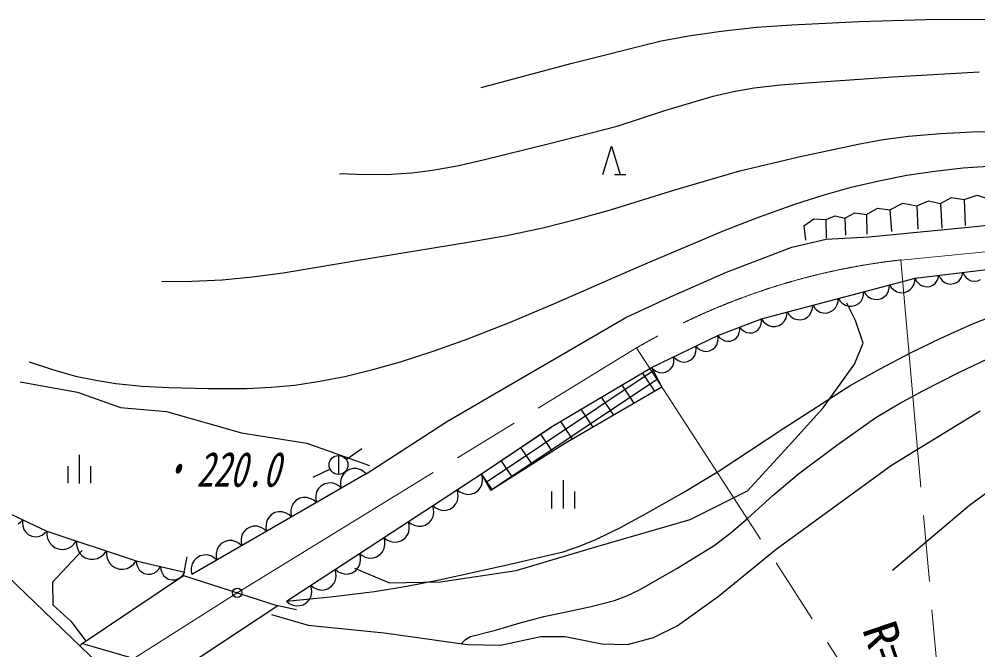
# Model space of a CAD drawing. Units: millimetres, scale not verified. Extents: x 40000 to 680000, y 20000 to 380000.
# Drawn here: x 70326 to 120819, y 288509 to 321731 of the extents above; entities that cross this region are included whole.
import ezdxf
from ezdxf.enums import TextEntityAlignment as Align

# ---------------------------------------------------------------- set-up
doc = ezdxf.new("R2010")
doc.units = ezdxf.units.MM
doc.header["$LTSCALE"] = 1000
doc.header["$PDMODE"] = 32
doc.header["$PDSIZE"] = 500
doc.linetypes.add('CHAIN', pattern=[18.5, 12, -1.5, 3.5, -1.5])
for name, color, linetype, lineweight in [('M-BGD', 7, 'Continuous', 25), ('M-BMK', 2, 'CHAIN', 13), ('M-BMK-LINE', 2, 'Continuous', 13), ('M-STR-STR1', 1, 'Continuous', 25)]:
    doc.layers.add(name, color=color, linetype=linetype, lineweight=lineweight)
doc.layers.add('M-OTRS2', color=6, linetype='Continuous')
doc.styles.add('ＭＳ ゴシック', font='')
doc.styles.get('ＭＳ ゴシック').set_extended_font_data('MS Gothic')

msp = doc.modelspace()

# ---------------------------------------------------------------- linework, layer by layer
at = {"layer": 'M-BGD'}
for p, q in [((114560, 321602), (118098, 321706)), ((118098, 321706), (123088, 321731)), ((107300, 321105), (109159, 321301)), ((109159, 321301), (111023, 321438)), ((111023, 321438), (114560, 321602)), ((104133, 320591), (105707, 320877)), ((105707, 320877), (107300, 321105)), ((99384, 319389), (104133, 320591)), ((94658, 318131), (99384, 319389)), ((111821, 318372), (116350, 318698)), ((116350, 318698), (120884, 318965)), ((107954, 317928), (109044, 318122)), ((109044, 318122), (110423, 318276)), ((110423, 318276), (111821, 318372)), ((104337, 316913), (106885, 317676)), ((106885, 317676), (107954, 317928)), ((101818, 316096), (104337, 316913)), ((98264, 315174), (101818, 316096)), ((117159, 315565), (118844, 315707)), ((118844, 315707), (120533, 315789)), ((120533, 315789), (125224, 315912)), ((94698, 314310), (98264, 315174)), ((111387, 314472), (114515, 315152)), ((114515, 315152), (115833, 315388)), ((115833, 315388), (117159, 315565)), ((101074, 313550), (101532, 315047)), ((101532, 315047), (101989, 313550)), ((93395, 314009), (94698, 314310)), ((108278, 313734), (111387, 314472)), ((87194, 313598), (88547, 313550)), ((88547, 313550), (89915, 313563)), ((89915, 313563), (91001, 313635)), ((91001, 313635), (92091, 313768)), ((92091, 313768), (93395, 314009)), ((104866, 312738), (108278, 313734)), ((117077, 313505), (118550, 313728)), ((118550, 313728), (120031, 313891)), ((120031, 313891), (121626, 313997)), ((101678, 313550), (102278, 313550)), ((114156, 312881), (115605, 313221)), ((115605, 313221), (117077, 313505)), ((101480, 311687), (104866, 312738)), ((112665, 312466), (114156, 312881)), ((111189, 311992), (112665, 312466)), ((117613, 311893), (118212, 312164)), ((118212, 312164), (118854, 312023)), ((118854, 312023), (119440, 312330)), ((119440, 312330), (120094, 312223)), ((120094, 312223), (120789, 312462)), ((120094, 312223), (120160, 310866)), ((120789, 312462), (121488, 312235)), ((99701, 311187), (101480, 311687)), ((109317, 311319), (111189, 311992)), ((114956, 311444), (115529, 311773)), ((115529, 311773), (116184, 311692)), ((116184, 311692), (116865, 312031)), ((116184, 311692), (116267, 310549)), ((116865, 312031), (117613, 311893)), ((117613, 311893), (117651, 310664)), ((118854, 312023), (118920, 310722)), ((120506, 310788), (128618, 311637)), ((97907, 310746), (99701, 311187)), ((107466, 310590), (109317, 311319)), ((111660, 310841), (112182, 311206)), ((112182, 311206), (112818, 311184)), ((112818, 311184), (113304, 311379)), ((112818, 311184), (112835, 310203)), ((113304, 311379), (113810, 311243)), ((113810, 311243), (114349, 311534)), ((113810, 311243), (113844, 310347)), ((114349, 311534), (114956, 311444)), ((114956, 311444), (114969, 310405)), ((95992, 310340), (97907, 310746)), ((102982, 308699), (107466, 310590)), ((111660, 310841), (111739, 310088)), ((115099, 310258), (120506, 310788)), ((94074, 309996), (95992, 310340)), ((111022, 309721), (112825, 310145)), ((112825, 310145), (115099, 310258)), ((89143, 309190), (94074, 309996)), ((107576, 308396), (111022, 309721)), ((84225, 308361), (89143, 309190)), ((98519, 306752), (102982, 308699)), ((117514, 308094), (121286, 308537)), ((81020, 307998), (82621, 308149)), ((82621, 308149), (84225, 308361)), ((104660, 307123), (107576, 308396)), ((109425, 305951), (117514, 308094)), ((117501, 307925), (117514, 308094)), ((117514, 308094), (117578, 307955)), ((118680, 307960), (118738, 308091)), ((118738, 308091), (118771, 308242)), ((118771, 308242), (118835, 308103)), ((118835, 308103), (118925, 307989)), ((119831, 307955), (119937, 308108)), ((119937, 308108), (119995, 308239)), ((119995, 308239), (120028, 308390)), ((120028, 308390), (120093, 308251)), ((120093, 308251), (120182, 308137)), ((120182, 308137), (120321, 308013)), ((120321, 308013), (120468, 307954)), ((120817, 307947), (120959, 308011)), ((77836, 307914), (79425, 307926)), ((79425, 307926), (81020, 307998)), ((116110, 307416), (116153, 307568)), ((116153, 307568), (116166, 307737)), ((116166, 307737), (116257, 307595)), ((116257, 307595), (116373, 307485)), ((117239, 307469), (117366, 307590)), ((117366, 307590), (117458, 307773)), ((117458, 307773), (117501, 307925)), ((117578, 307955), (117668, 307841)), ((117668, 307841), (117807, 307717)), ((117807, 307717), (117954, 307658)), ((117954, 307658), (118107, 307628)), ((118107, 307628), (118302, 307651)), ((118302, 307651), (118444, 307716)), ((118444, 307716), (118574, 307807)), ((118574, 307807), (118680, 307960)), ((118925, 307989), (119064, 307865)), ((119064, 307865), (119211, 307806)), ((119211, 307806), (119364, 307776)), ((119364, 307776), (119559, 307799)), ((119559, 307799), (119701, 307864)), ((119701, 307864), (119831, 307955)), ((120468, 307954), (120622, 307924)), ((120622, 307924), (120817, 307947)), ((102275, 306010), (104660, 307123)), ((113457, 306853), (113469, 307023)), ((113469, 307023), (113561, 306881)), ((114670, 306875), (114762, 307058)), ((114762, 307058), (114805, 307210)), ((114805, 307210), (114817, 307380)), ((114817, 307380), (114909, 307238)), ((114909, 307238), (115025, 307128)), ((115025, 307128), (115196, 307015)), ((115196, 307015), (115365, 306973)), ((115537, 306964), (115746, 307020)), ((115746, 307020), (115891, 307112)), ((115891, 307112), (116018, 307232)), ((116018, 307232), (116110, 307416)), ((116373, 307485), (116544, 307372)), ((116544, 307372), (116713, 307330)), ((116713, 307330), (116885, 307322)), ((116885, 307322), (117094, 307377)), ((117094, 307377), (117239, 307469)), ((96244, 305792), (98519, 306752)), ((112066, 306344), (112108, 306496)), ((112108, 306496), (112121, 306666)), ((112121, 306666), (112213, 306524)), ((112213, 306524), (112329, 306414)), ((113195, 306398), (113322, 306518)), ((113322, 306518), (113414, 306701)), ((113414, 306701), (113457, 306853)), ((113561, 306881), (113677, 306771)), ((113677, 306771), (113847, 306658)), ((113847, 306658), (114017, 306616)), ((114382, 305849), (113924, 306766)), ((114017, 306616), (114189, 306607)), ((114189, 306607), (114398, 306663)), ((114398, 306663), (114543, 306755)), ((114543, 306755), (114670, 306875)), ((115365, 306973), (115537, 306964)), ((120511, 305664), (122631, 306513)), ((98722, 303942), (102275, 306010)), ((110626, 305804), (110718, 305987)), ((110718, 305987), (110760, 306139)), ((110760, 306139), (110773, 306308)), ((110773, 306308), (110865, 306167)), ((110865, 306167), (110981, 306057)), ((110981, 306057), (111151, 305943)), ((111702, 305948), (111847, 306041)), ((111847, 306041), (111974, 306161)), ((111974, 306161), (112066, 306344)), ((112329, 306414), (112499, 306300)), ((112499, 306300), (112669, 306259)), ((112669, 306259), (112841, 306250)), ((112841, 306250), (113050, 306306)), ((113050, 306306), (113195, 306398)), ((93956, 304893), (96244, 305792)), ((107122, 305067), (109425, 305951)), ((108278, 305359), (108273, 305509)), ((108273, 305509), (108367, 305394)), ((109243, 305376), (109343, 305494)), ((109343, 305494), (109407, 305664)), ((109407, 305664), (109430, 305801)), ((109430, 305801), (109425, 305951)), ((109425, 305951), (109517, 305810)), ((109517, 305810), (109632, 305700)), ((109632, 305700), (109803, 305586)), ((109803, 305586), (109973, 305545)), ((109973, 305545), (110145, 305536)), ((110145, 305536), (110354, 305591)), ((110354, 305591), (110499, 305684)), ((110499, 305684), (110626, 305804)), ((111151, 305943), (111321, 305902)), ((111321, 305902), (111493, 305893)), ((111493, 305893), (111702, 305948)), ((114775, 304670), (114382, 305849)), ((118877, 304932), (120511, 305664)), ((103635, 303381), (107122, 305067)), ((107140, 304911), (107122, 305067)), ((107122, 305067), (107216, 304952)), ((108091, 304934), (108191, 305052)), ((108191, 305052), (108255, 305222)), ((108255, 305222), (108278, 305359)), ((108367, 305394), (108480, 305308)), ((108480, 305308), (108641, 305224)), ((108641, 305224), (108794, 305204)), ((108794, 305204), (108946, 305212)), ((108946, 305212), (109124, 305281)), ((109124, 305281), (109243, 305376)), ((92187, 304258), (93956, 304893)), ((105978, 304349), (105960, 304505)), ((105960, 304505), (106068, 304393)), ((106982, 304451), (107076, 304583)), ((107076, 304583), (107128, 304766)), ((107128, 304766), (107140, 304911)), ((107216, 304952), (107328, 304866)), ((107328, 304866), (107489, 304782)), ((107489, 304782), (107642, 304762)), ((107642, 304762), (107794, 304770)), ((107794, 304770), (107972, 304839)), ((107972, 304839), (108091, 304934)), ((114317, 303557), (114775, 304670)), ((117279, 304151), (118877, 304932)), ((90408, 303682), (92187, 304258)), ((105820, 303889), (105914, 304021)), ((105914, 304021), (105966, 304203)), ((105966, 304203), (105978, 304349)), ((106068, 304393), (106192, 304313)), ((106192, 304313), (106368, 304240)), ((106368, 304240), (106529, 304232)), ((106529, 304232), (106687, 304255)), ((106687, 304255), (106867, 304342)), ((106867, 304342), (106982, 304451)), ((115673, 303315), (117279, 304151)), ((119791, 303109), (121692, 304016)), ((70861, 303678), (72074, 303273)), ((88953, 303269), (90408, 303682)), ((92890, 300549), (98722, 303942)), ((104658, 303327), (104752, 303458)), ((104752, 303458), (104804, 303641)), ((104816, 303787), (104797, 303943)), ((104797, 303943), (104906, 303830)), ((104804, 303641), (104816, 303787)), ((104906, 303830), (105030, 303751)), ((105030, 303751), (105205, 303678)), ((105205, 303678), (105367, 303670)), ((105367, 303670), (105525, 303692)), ((105525, 303692), (105705, 303779)), ((105705, 303779), (105820, 303889)), ((112679, 301265), (114317, 303557)), ((72074, 303273), (73302, 302927)), ((87483, 302915), (88953, 303269)), ((94926, 297348), (103711, 303232)), ((98337, 300234), (103635, 303381)), ((103804, 302129), (103156, 303096)), ((103635, 303381), (104170, 302342)), ((103635, 303381), (103743, 303268)), ((103743, 303268), (103868, 303188)), ((103868, 303188), (104043, 303115)), ((104043, 303115), (104205, 303108)), ((104205, 303108), (104362, 303130)), ((104362, 303130), (104543, 303217)), ((104543, 303217), (104658, 303327)), ((114103, 302432), (115673, 303315)), ((117917, 302147), (119791, 303109)), ((70382, 302620), (73400, 302075)), ((73302, 302927), (74356, 302706)), ((74356, 302706), (75423, 302544)), ((75423, 302544), (76809, 302407)), ((83591, 302341), (84851, 302459)), ((84851, 302459), (86167, 302656)), ((86167, 302656), (87483, 302915)), ((95174, 296912), (103942, 302785)), ((102721, 301499), (102080, 302457)), ((73400, 302075), (75663, 301279)), ((76809, 302407), (78215, 302328)), ((78215, 302328), (80276, 302275)), ((80276, 302275), (82336, 302283)), ((82336, 302283), (83591, 302341)), ((104170, 302342), (99094, 299388)), ((110603, 300190), (114103, 302432)), ((116662, 301467), (117917, 302147)), ((101639, 300869), (101003, 301818)), ((115447, 300741), (116662, 301467)), ((75663, 301279), (78094, 301069)), ((78094, 301069), (82034, 299938)), ((100556, 300239), (99927, 301178)), ((110846, 299235), (112679, 301265)), ((116268, 298237), (120936, 301095)), ((88603, 297784), (92890, 300549)), ((99473, 299609), (98851, 300539)), ((113394, 299286), (115447, 300741)), ((82034, 299938), (85471, 299393)), ((94678, 297784), (98338, 300235)), ((94678, 297784), (98337, 300234)), ((107137, 297899), (110603, 300190)), ((98408, 298954), (97794, 299870)), ((85471, 299393), (88782, 298219)), ((87554, 298538), (88368, 299119)), ((99094, 299388), (95176, 296910)), ((97351, 298286), (96755, 299175)), ((108685, 296877), (110846, 299235)), ((111377, 297782), (113394, 299286)), ((73481, 298778), (73481, 297278)), ((87147, 298745), (87147, 297750)), ((96294, 297617), (95717, 298479)), ((72881, 298182), (72881, 297282)), ((74081, 298182), (74081, 297282)), ((86699, 298026), (85802, 297584)), ((87731, 298014), (87528, 297896)), ((87913, 298054), (87731, 298014)), ((88103, 298058), (87913, 298054)), ((88314, 297988), (88103, 298058)), ((88467, 297906), (88314, 297988)), ((88603, 297784), (88467, 297906)), ((110195, 293806), (116268, 298237)), ((88603, 297784), (79427, 292473)), ((84398, 291072), (94678, 297784)), ((87303, 297596), (87259, 297377)), ((87402, 297758), (87303, 297596)), ((87528, 297896), (87402, 297758)), ((95237, 296949), (94678, 297784)), ((95176, 296910), (94678, 297784)), ((94723, 297602), (94678, 297784)), ((94698, 297206), (94731, 297429)), ((94731, 297429), (94723, 297602)), ((98970, 297448), (98970, 295948)), ((105254, 296764), (107137, 297899)), ((110020, 296640), (111377, 297782)), ((86091, 296999), (85993, 296837)), ((86217, 297137), (86091, 296999)), ((86420, 297255), (86217, 297137)), ((86603, 297295), (86420, 297255)), ((86792, 297300), (86603, 297295)), ((87003, 297230), (86792, 297300)), ((87156, 297147), (87003, 297230)), ((87292, 297025), (87156, 297147)), ((87259, 297377), (87258, 297206)), ((87258, 297206), (87292, 297025)), ((93438, 296763), (93393, 296945)), ((93393, 296945), (93538, 296828)), ((94488, 296889), (94607, 297036)), ((94607, 297036), (94698, 297206)), ((68000, 296552), (71781, 294767)), ((85109, 296496), (84906, 296379)), ((85292, 296536), (85109, 296496)), ((85481, 296541), (85292, 296536)), ((85693, 296471), (85481, 296541)), ((85845, 296389), (85693, 296471)), ((85982, 296266), (85845, 296389)), ((85948, 296619), (85947, 296447)), ((85947, 296447), (85982, 296266)), ((85993, 296837), (85948, 296619)), ((93413, 296367), (93446, 296590)), ((93446, 296590), (93438, 296763)), ((93538, 296828), (93697, 296753)), ((93697, 296753), (93914, 296694)), ((93914, 296694), (94106, 296709)), ((94106, 296709), (94288, 296759)), ((94288, 296759), (94488, 296889)), ((98370, 296852), (98370, 295952)), ((99570, 296852), (99570, 295952)), ((103345, 295685), (105254, 296764)), ((105672, 295371), (108685, 296877)), ((108699, 295449), (110020, 296640)), ((120385, 296131), (121355, 296846)), ((84682, 296078), (84637, 295860)), ((84780, 296241), (84682, 296078)), ((84906, 296379), (84780, 296241)), ((92153, 295924), (92108, 296106)), ((92108, 296106), (92253, 295989)), ((92161, 295751), (92153, 295924)), ((92253, 295989), (92412, 295914)), ((92412, 295914), (92629, 295855)), ((92821, 295870), (93003, 295920)), ((93003, 295920), (93203, 296050)), ((93203, 296050), (93322, 296197)), ((93322, 296197), (93413, 296367)), ((116326, 292710), (120385, 296131)), ((83470, 295482), (83371, 295320)), ((83595, 295620), (83470, 295482)), ((83798, 295738), (83595, 295620)), ((83981, 295778), (83798, 295738)), ((84171, 295783), (83981, 295778)), ((84382, 295712), (84171, 295783)), ((84534, 295630), (84382, 295712)), ((84671, 295508), (84534, 295630)), ((84637, 295860), (84636, 295689)), ((84636, 295689), (84671, 295508)), ((92037, 295358), (92128, 295528)), ((92128, 295528), (92161, 295751)), ((92629, 295855), (92821, 295870)), ((102030, 294977), (103345, 295685)), ((107827, 294698), (108699, 295449)), ((70271, 295152), (70402, 295241)), ((70402, 295241), (70520, 295362)), ((70520, 295362), (70499, 295195)), ((70499, 295195), (70517, 295036)), ((70517, 295036), (70574, 294840)), ((82487, 294979), (82284, 294862)), ((82670, 295019), (82487, 294979)), ((82860, 295024), (82670, 295019)), ((83071, 294954), (82860, 295024)), ((83224, 294872), (83071, 294954)), ((83327, 295102), (83325, 294930)), ((83325, 294930), (83360, 294749)), ((83371, 295320), (83327, 295102)), ((90868, 295085), (90823, 295267)), ((90823, 295267), (90968, 295150)), ((90843, 294689), (90876, 294912)), ((90876, 294912), (90868, 295085)), ((90968, 295150), (91127, 295075)), ((91127, 295075), (91344, 295016)), ((91344, 295016), (91536, 295031)), ((91536, 295031), (91718, 295081)), ((91718, 295081), (91917, 295211)), ((91917, 295211), (92037, 295358)), ((100695, 293930), (105672, 295371)), ((100700, 294328), (102030, 294977)), ((70574, 294840), (70677, 294699)), ((70677, 294699), (70803, 294582)), ((70803, 294582), (70998, 294489)), ((70998, 294489), (71169, 294467)), ((71169, 294467), (71343, 294477)), ((71343, 294477), (71531, 294558)), ((71531, 294558), (71662, 294646)), ((71662, 294646), (71781, 294767)), ((71781, 294767), (71779, 294567)), ((71779, 294567), (71823, 294382)), ((71781, 294767), (76496, 293196)), ((71823, 294382), (71918, 294158)), ((82060, 294561), (82016, 294343)), ((82159, 294723), (82060, 294561)), ((82284, 294862), (82159, 294723)), ((83360, 294749), (83224, 294872)), ((89583, 294246), (89538, 294428)), ((89538, 294428), (89683, 294311)), ((90433, 294242), (90632, 294372)), ((90632, 294372), (90752, 294519)), ((90752, 294519), (90843, 294689)), ((106926, 294002), (107827, 294698)), ((71918, 294158), (72060, 294006)), ((72060, 294006), (72225, 293886)), ((72225, 293886), (72468, 293805)), ((72877, 293839), (73088, 293961)), ((73088, 293961), (73229, 294084)), ((73229, 294084), (73353, 294244)), ((73353, 294244), (73351, 294043)), ((73351, 294043), (73394, 293858)), ((80848, 293965), (80749, 293803)), ((80973, 294103), (80848, 293965)), ((81177, 294221), (80973, 294103)), ((81359, 294261), (81177, 294221)), ((81549, 294265), (81359, 294261)), ((81760, 294195), (81549, 294265)), ((81913, 294113), (81760, 294195)), ((82049, 293991), (81913, 294113)), ((82016, 294343), (82014, 294172)), ((82014, 294172), (82049, 293991)), ((89558, 293850), (89591, 294073)), ((89591, 294073), (89583, 294246)), ((89683, 294311), (89841, 294236)), ((89841, 294236), (90059, 294177)), ((90059, 294177), (90251, 294192)), ((90251, 294192), (90433, 294242)), ((96504, 292686), (100695, 293930)), ((98977, 293680), (99844, 293974)), ((99844, 293974), (100700, 294328)), ((104958, 292802), (106926, 294002)), ((73649, 293740), (72075, 292068)), ((72468, 293805), (72673, 293802)), ((72673, 293802), (72877, 293839)), ((73394, 293858), (73490, 293634)), ((73490, 293634), (73632, 293483)), ((73632, 293483), (73797, 293362)), ((73797, 293362), (74040, 293281)), ((74449, 293315), (74660, 293437)), ((74660, 293437), (74801, 293560)), ((74801, 293560), (74924, 293720)), ((74924, 293720), (74923, 293519)), ((74923, 293519), (74966, 293335)), ((78979, 292429), (79170, 293410)), ((79866, 293462), (79663, 293345)), ((80048, 293502), (79866, 293462)), ((80238, 293507), (80048, 293502)), ((80449, 293437), (80238, 293507)), ((80602, 293354), (80449, 293437)), ((80705, 293585), (80703, 293413)), ((80703, 293413), (80738, 293232)), ((80749, 293803), (80705, 293585)), ((88298, 293407), (88253, 293589)), ((88253, 293589), (88398, 293472)), ((88306, 293234), (88298, 293407)), ((88398, 293472), (88556, 293397)), ((88556, 293397), (88774, 293338)), ((88966, 293353), (89148, 293403)), ((89148, 293403), (89347, 293533)), ((89347, 293533), (89467, 293680)), ((89467, 293680), (89558, 293850)), ((95714, 292910), (98977, 293680)), ((107146, 291314), (110195, 293806)), ((74040, 293281), (74245, 293278)), ((74245, 293278), (74449, 293315)), ((74966, 293335), (75062, 293111)), ((75062, 293111), (75203, 292959)), ((75203, 292959), (75368, 292838)), ((76021, 292791), (76232, 292913)), ((76232, 292913), (76373, 293036)), ((76373, 293036), (76496, 293196)), ((76496, 293196), (76510, 293038)), ((76496, 293196), (79045, 292601)), ((76510, 293038), (76557, 292896)), ((76557, 292896), (76649, 292727)), ((77685, 292764), (77771, 292898)), ((77771, 292898), (77784, 292741)), ((79438, 293044), (79394, 292826)), ((79537, 293206), (79438, 293044)), ((79663, 293345), (79537, 293206)), ((80738, 293232), (80602, 293354)), ((88182, 292841), (88273, 293011)), ((88273, 293011), (88306, 293234)), ((88774, 293338), (88966, 293353)), ((92440, 292200), (95714, 292910)), ((75368, 292838), (75612, 292757)), ((75612, 292757), (75816, 292754)), ((75816, 292754), (76021, 292791)), ((76649, 292727), (76771, 292617)), ((76771, 292617), (76910, 292535)), ((76910, 292535), (77107, 292489)), ((77107, 292489), (77268, 292501)), ((77268, 292501), (77426, 292545)), ((77426, 292545), (77583, 292656)), ((77583, 292656), (77685, 292764)), ((77784, 292741), (77832, 292598)), ((77832, 292598), (77923, 292429)), ((77923, 292429), (78046, 292320)), ((78701, 292248), (78858, 292359)), ((78858, 292359), (78960, 292466)), ((78960, 292466), (79045, 292601)), ((79394, 292826), (79393, 292655)), ((79393, 292655), (79427, 292473)), ((87013, 292568), (86968, 292750)), ((86968, 292750), (87112, 292633)), ((86988, 292172), (87021, 292395)), ((87021, 292395), (87013, 292568)), ((87112, 292633), (87271, 292558)), ((87271, 292558), (87489, 292499)), ((87489, 292499), (87681, 292514)), ((87681, 292514), (87863, 292564)), ((87863, 292564), (88062, 292694)), ((87990, 292817), (89824, 292031)), ((88062, 292694), (88182, 292841)), ((92509, 292097), (96504, 292686)), ((102959, 291652), (104958, 292802)), ((72075, 292068), (72108, 290888)), ((78046, 292320), (78184, 292237)), ((78184, 292237), (78382, 292191)), ((78382, 292191), (78543, 292204)), ((78543, 292204), (78701, 292248)), ((85728, 291729), (85683, 291911)), ((85683, 291911), (85827, 291794)), ((86578, 291725), (86777, 291855)), ((86777, 291855), (86897, 292002)), ((86897, 292002), (86988, 292172)), ((89047, 291579), (90748, 291860)), ((89824, 292031), (92509, 292097)), ((90748, 291860), (92440, 292200)), ((85703, 291333), (85736, 291556)), ((85736, 291556), (85728, 291729)), ((85827, 291794), (85986, 291719)), ((85986, 291719), (86204, 291660)), ((86204, 291660), (86396, 291675)), ((86396, 291675), (86578, 291725)), ((86728, 291295), (89047, 291579)), ((101681, 291107), (102331, 291352)), ((102331, 291352), (102959, 291652)), ((72108, 290888), (73058, 290003)), ((84398, 291072), (86728, 291295)), ((84398, 291072), (84542, 290955)), ((84542, 290955), (84701, 290880)), ((84701, 290880), (84919, 290821)), ((84919, 290821), (85111, 290836)), ((85111, 290836), (85293, 290886)), ((85293, 290886), (85492, 291016)), ((85492, 291016), (85612, 291163)), ((85612, 291163), (85703, 291333)), ((100462, 290789), (101681, 291107)), ((104983, 289774), (107146, 291314)), ((83614, 290364), (85548, 289806)), ((84937, 290618), (83957, 290819)), ((97956, 290256), (99226, 290529)), ((99226, 290529), (100462, 290789)), ((73058, 290003), (73836, 288966)), ((95419, 289545), (96718, 289928)), ((96718, 289928), (97956, 290256)), ((85548, 289806), (89547, 289413)), ((89547, 289413), (93940, 288790)), ((94090, 289215), (95419, 289545)), ((103737, 289151), (104983, 289774)), ((93620, 288836), (93838, 289051)), ((93838, 289051), (94090, 289215)), ((95677, 288757), (97808, 289216)), ((97808, 289216), (99087, 289216)), ((99087, 289216), (101021, 288823)), ((101021, 288823), (102360, 288790)), ((102360, 288790), (103737, 289151)), ((73592, 288801), (73536, 288710)), ((93940, 288790), (95677, 288757))]:
    msp.add_line(p, q, dxfattribs=at)
msp.add_circle((87147, 298247), 498, dxfattribs=at)
at = {"layer": 'M-BMK'}
for p, q in [((116757, 309036), (131269, 310465)), ((116757, 309036), (119454, 278802)), ((81899, 291569), (102842, 304412)), ((102842, 304412), (119454, 278802)), ((75693, 287630), (81899, 291569))]:
    msp.add_line(p, q, dxfattribs=at)
msp.add_arc((120691, 274032), 35236, 96.3852, 120.4347, dxfattribs=at)
at = {"layer": 'M-BMK-LINE'}
msp.add_line((61425, 300363), (74527, 287756), dxfattribs=at)
at = {"layer": 'M-OTRS2'}
msp.add_point((81811, 291513), dxfattribs=at)
at = {"layer": 'M-STR-STR1'}
for p, q in [((73592, 288801), (78979, 292429)), ((78979, 292429), (83957, 290819)), ((83957, 290819), (78874, 287470)), ((73657, 288845), (78727, 287373))]:
    msp.add_line(p, q, dxfattribs=at)

# ---------------------------------------------------------------- texts
at = {"layer": 'M-BGD', "style": 'ＭＳ ゴシック', "oblique": 15}
for s, width, p in [('220.0', 0.7, (79665, 296550)), ('・', 0.6, (77740, 296550))]:
    msp.add_text(s, height=1833, dxfattribs=dict(at, width=width)).set_placement(p, align=Align.BOTTOM_LEFT)
at = {"layer": 'M-BGD', "style": 'ＭＳ ゴシック'}
msp.add_text('R=30', height=1833, rotation=288.7, dxfattribs=at).set_placement((114193, 289426), align=Align.BOTTOM_LEFT)

doc.saveas('drawing.dxf')
